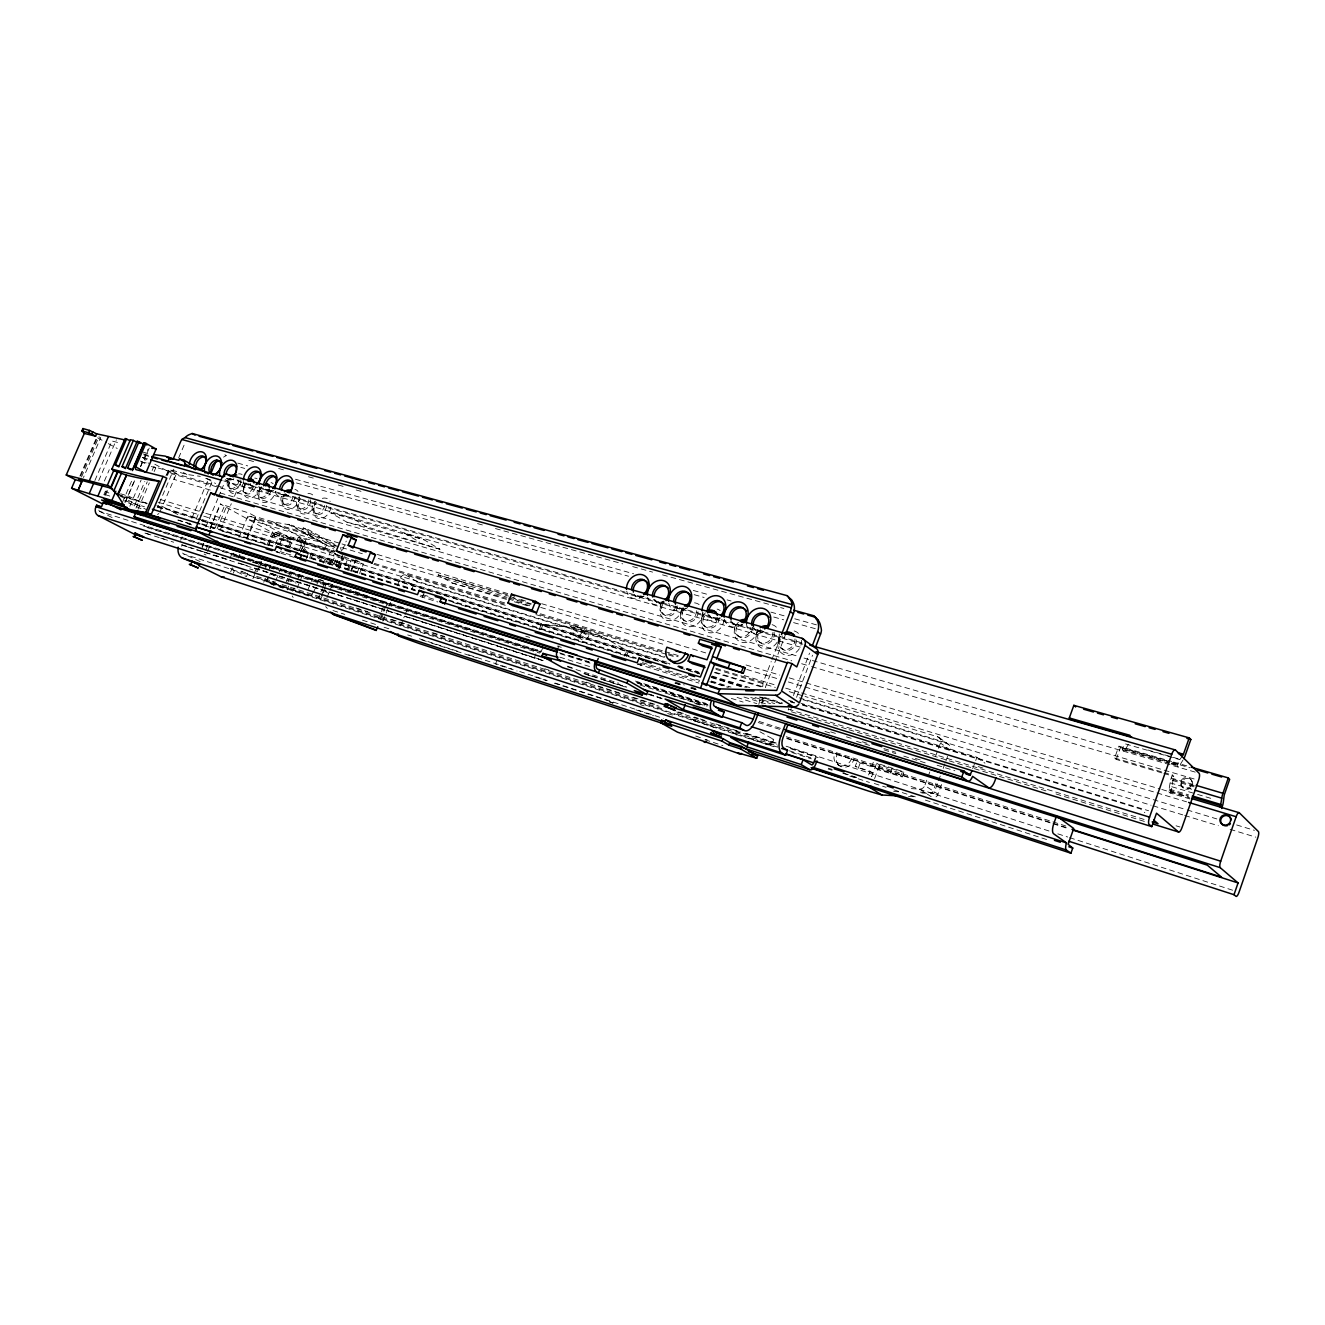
<?xml version="1.0" encoding="UTF-8"?>
<svg xmlns="http://www.w3.org/2000/svg" width="1325" height="1325" viewBox="0 0 1325 1325"><rect width="100%" height="100%" fill="white"/><g stroke="black" fill="none" stroke-linecap="round" stroke-linejoin="round"><path stroke-width="0.75" stroke-dasharray="5 3.75" d="M1189.966 798.958L1170.157 793.029L1168.667 791.671L1170.108 782.827A7.437 2.352 -73.4 0 1 1171.234 778.007L1172.294 774.993L1164.609 772.723M1170.157 793.029L1170.687 791.522A7.453 2.352 -73.3 0 0 1171.813 786.735L1173.784 776.384L1172.294 774.993M762.687 686.747L763.134 682.607L771.216 661.473M309.503 558.256L311.077 554.446L305.396 552.194L300.957 545.155A3.942 2.716 -72.9 0 0 299.847 540.799L297.396 539.457L298.257 537.387L319.656 541.71L325.304 544.128L323.813 547.473L297.396 539.457M229.026 483.211L229.324 482.267M1182.927 760.152L1178.637 767.175L1177.031 765.635L1177.61 763.978A8.099 2.551 -73.6 0 1 1179.78 759.639L1183.026 755.2M1161.876 772.872L1116.23 759.424L1114.623 758.016L1118.863 746.141L1171.631 761.477M1116.23 759.424L1120.453 747.582L1118.863 746.141M1128.436 744.402L1124.064 751.258L1122.341 749.702L1122.921 748.078A7.967 2.7 -73.6 0 1 1125.107 743.822L1179.78 759.639M243.866 487.484L244.197 486.54M972.699 768.748L976.906 757.254L801.029 703.31M920.229 792.135L932.469 792.781L936.543 781.684M921.736 792.996L933.777 793.642L937.852 782.562M938.531 780.707L940.568 775.175M943.152 768.467L945.205 762.902M945.884 761.047L948.617 753.627M936.013 796.872A5.151 4.753 -55.3 0 0 937.438 795.431L942.025 783.456M873.308 762.256L871.983 765.833L877.928 769.626L902.159 776.881L903.849 772.293L902.507 771.415L878.525 763.763M929.786 771.962L924.8 785.477L938.067 794.222M935.467 756.542L940.452 743.027A5.217 4.77 -51.4 0 0 937.62 736.766L805.037 696.453M874.599 778.603L877.928 769.626M878.144 769.692L879.833 765.154L903.849 772.293M890.267 773.071L891.973 768.5M902.159 776.881L900.801 776.003L902.507 771.415M876.272 764.161L871.618 776.732L872.943 773.071L855.221 766.446L857.209 761.113L860.207 763.018L900.801 776.003M858.219 768.334L860.207 763.018M868.587 774.943L869.978 771.183L855.221 766.446M767.009 744.186L770.686 743.938L772.624 738.803L773.734 739.466L771.779 744.6L768.119 744.849L747.764 737.959L748.873 738.621M793.427 695.592L809.542 653.109M796.557 697.331L812.556 655.146M758.794 704.403L760.666 697.016L782.263 703.724M765.452 687.079L785.311 635.039M761.825 704.039L762.985 698.507A15.254 13.3 -56.5 0 1 762.885 697M771.945 659.552L780.756 636.497M637.54 664.14L641.482 665.365L642.691 662.268M624.655 656.19L626.94 650.36L628.365 651.221L626.079 657.051M608.904 701.803L612.812 703.095L614.253 699.418M218.608 496.792L223.412 485.281M557.494 649.349L558.951 645.689M539.109 629.739L541.345 624.092L570.777 626.725L600.904 635.901L628.365 651.221M541.345 628.729L542.836 624.969L572.251 627.603L602.345 636.778L600.904 635.901M534.091 658.409L537.586 649.631M541.18 651.668L542.571 648.157M496.908 660.446L495.5 663.974L517.098 671.013M411.909 588.979L413.466 585.17A4.29 3.296 -60.3 0 1 418.253 582.188L664.935 657.531M400.481 625.913L404.224 616.738M404.97 614.899L407.967 607.562M422.211 597.26L423.354 594.445M378.519 618.825L380.739 613.392M381.484 611.587L383.703 606.154M380.01 618.642L382.296 613.044M383.058 611.189L385.36 605.591M380.788 619.272L384.581 609.964M385.343 608.109L387.629 602.527M382.859 621.11L388.242 607.976M389.003 606.088L390.544 602.328M397.45 585.435L400.531 577.915A4.339 3.312 -60.3 0 1 405.351 574.901L506.266 605.591M348.823 569.435L352.5 560.541L354.769 561.303L350.363 571.969M351.191 571.522L355.613 560.806L363.365 564.152L359.506 573.51M357.369 572.284L361.046 563.373M323.383 563.125L324.956 559.316L338.273 565.278L342.479 555.109M313.478 591.149L311.441 596.101L252.793 576.756L241.829 571.191M313.578 592.275L318.944 579.356M325.735 563.191L330.207 552.392L339.25 556.152L334.861 566.785M330.041 564.086L334.463 553.419L335.854 553.883L331.432 564.549M320.269 599.612A6.907 1.06 42.3 0 1 319.905 599.198L318.679 597.194L321.611 590.105M322.356 588.333L324.542 583.017M333.668 564.516L337.378 555.539M321.362 595.687L323.548 590.403M324.261 588.648L326.447 583.381M320.518 599.894L322.753 594.494M323.499 592.689L325.735 587.29M342.562 550.024L346.256 541.08M337.809 568.707L342.96 556.235M327.01 597.542L329.263 592.076M330.024 590.254L332.277 584.805M339.001 568.524L343.473 557.692M339.597 568.375L344.003 557.726L347.73 558.968L344.069 567.845M347.183 570.181L351.589 559.481L354.769 561.303M350.976 570.843L354.984 561.187M285.935 582.487L287.508 578.71M288.287 576.822L290.655 571.158M299.301 550.388L302.448 542.836L330.207 552.392M287.807 582.586L289.38 578.793M290.175 576.888L292.543 571.207M300.427 552.26L304.369 542.786L334.861 552.641M300.957 551.548L308.725 532.733L307.715 529.288L303.259 527.963L302.713 529.288L334.612 547.142M307.831 553.502L303.74 546.861L305.926 541.594L298.257 537.387M287.111 589.94L288.701 586.147M302.961 551.896L304.535 548.086M292.726 591.232L294.067 587.985M297.661 579.356L299.997 573.742M306.207 558.769L308.543 553.154L311.077 554.446M297.131 587.985L299.185 583.05M300.03 581.062L302.398 575.365M310.994 558.719L312.584 554.927L324.956 559.316M308.062 589.41L312.683 578.247M265.132 569.038L267.203 564.086M275.467 544.327L279.592 534.455L304.369 542.786M263.741 582.238L265.331 578.429M269.306 568.922L270.896 565.112M279.658 544.178L283.633 534.671L305.926 541.594M268.611 544.641L272.519 535.333L283.053 539.904L283.914 537.834L290.722 539.623L287.674 537.967L286.813 540.053L289.86 541.71L290.722 539.623M274.06 581.095A3.942 2.733 -71.6 0 1 270.101 583.464L266.192 581.476L268.279 576.491M268.876 576.806L266.855 581.658L273.215 584.905L274.557 581.675M294.133 557.394L275.915 551.697L279.774 553.022L281.447 549.03M283.053 539.904L289.43 541.859L290.291 539.772M288.635 546.182L290.175 542.505A3.925 2.733 -72.9 0 0 289.264 537.586L250.889 516.651A4.025 2.865 -73.2 0 0 246.781 518.953L362.354 553.734M273.662 585.584L275.252 581.758M276.047 579.853L280.834 568.408M289.595 547.407L293.57 537.851M230.666 571.787L232.273 567.978L234.939 569.336L233.349 573.129M238.268 558.107L239.858 554.33M246.98 537.387L255.692 516.667L272.884 521.818L291.334 525.147L323.002 542.72M246.963 539.209L255.46 518.986L307.963 534.72L333.85 549.097M247.742 573.493L246.433 576.59L230.318 568.442M254.152 573.543L256.172 568.707M252.909 578.727L255.51 572.516M258.607 565.129L260.18 561.369M267.236 544.492L272.735 531.375L283.633 534.671M257.712 570.694L261.605 561.386M258.988 568.392L261.754 561.783M268.528 545.602L274.159 532.137L272.735 531.375M274.076 536.178L274.938 534.108L220.298 504.013L249.083 513.057L255.692 516.667M220.347 529.636L231.312 503.699M234.442 496.295L238.351 487.037A4.836 3.428 -60 0 1 243.568 483.575L802.867 644.165M229.97 558.438L232.372 552.757M239.063 537.271L249.083 513.057M196.183 519.218L213.01 479.551M205.855 526.886L217.813 498.664M202.079 547.043L203.669 543.3M209.996 528.344L220.298 504.013M202.245 547.457L203.818 543.714M210.145 528.774L220.414 504.494M205.706 550.322L208.075 544.707M215.213 527.83L224.72 505.338M207.594 551.283L209.963 545.668M217.085 528.824L226.592 506.349M180.647 540.302L182.121 536.84M191.827 518.257L208.472 479.07M165.973 475.89L169.169 468.421M166.917 474.897L169.285 469.365L186.825 474.449L200.323 476.371M167.414 475.476L169.004 471.783L214.65 485.066M159.182 503.45L173.79 469.232M178.676 457.837L184.357 444.521A12.124 8.381 -59.7 0 1 185.517 442.285M159.944 511.881L176.589 473.373L169.285 469.365M122.645 501.943L132.881 478.11M124.947 502.722L134.206 481.174M140.533 466.433L147.837 449.457M125.726 501.446L135.15 479.501M140.665 466.632L142.255 462.955M149.212 448.082L144.293 459.527L148.599 463.319M129.85 506.233L141.129 479.965M134.372 505.918L144.822 481.522M135.978 508.138L147.274 481.787M152.127 470.491L153.733 466.715L176.589 473.373M138.048 509.181L149.327 482.863M154.147 471.584L155.77 467.824L153.733 466.715M94.903 480.495L111.979 440.993L118.952 442.798M98.746 480.594L116.385 439.784M104.393 481.041L109.279 469.713M103.847 494.738L105.371 491.211L109.279 492.403M104.758 495.219A4.356 3.362 -72.4 0 1 104.99 494.573L106.58 490.863M105.487 495.186L107.789 489.852M95.814 439.337L78.357 479.617M80.726 476.006L96.593 439.37M81.521 477L98.928 436.819L100.683 437.78L83.458 477.547M323.813 547.473L325.072 548.169L326.563 544.84L335.54 547.54M260.81 487.699L261.075 487.335A10.749 7.702 -59.9 0 0 262.814 502.274A10.749 7.702 -59.9 0 0 275.368 491.443M911.302 788.64L919.567 789.087L931.227 796.689M893.663 791.505L901.679 791.919M908.536 796.441L916.652 796.872M141.328 461.994L146.777 462.988M439.917 549.246L346.984 522.232L330.852 512.908L350.926 517.562L366.975 526.903L439.917 549.246L424.265 539.888L403.893 532.832L419.661 542.19M346.984 522.232L366.975 526.903M506.465 599.397L452.007 582.95L438.128 574.934L508.502 594.975M452.007 582.95L506.382 598.287M248.785 460.206L256.735 462.425M278.614 468.487L286.581 470.69M308.46 476.752L316.41 478.954M338.306 485.016L346.256 487.219M356.193 489.985L364.16 492.188M477.547 523.607L485.497 525.81M495.451 528.559L622.75 563.854M632.704 566.603L652.596 572.118M662.533 574.868L783.887 608.49M237.738 463.104L247.692 465.887M295.425 479.219L633.615 573.758M693.29 590.437L707.219 594.329M727.11 599.894L731.085 601.003M770.868 612.117L784.798 616.009M794.752 618.792L816.631 624.903M240.769 467.328L244.744 468.437M296.452 482.963L628.563 576.243M694.184 594.677L704.122 597.476M773.734 617.019L783.671 619.818M793.609 622.618L817.475 629.309M142.984 452.107L149.692 454.028M143.464 453.962L151.414 456.231M228.943 478.457L251.27 484.933M258.756 487.02L803.762 643.387M143.961 454.955L149.841 456.628M142.752 457.539L148.632 459.228M223.776 480.909L802.105 647.66M330.852 512.908L424.265 539.888M1147.897 750.016L1171.25 756.774M1173.205 757.337L1180.989 759.589M205.706 478.408L213.424 480.644M1173.586 762.041L1187.266 766.016M1122.921 748.078L1179.697 764.591M1120.453 747.582L1170.091 762.024M1172.078 762.587L1189.949 767.788M1124.643 749.652L1169.478 762.687M1171.432 763.266L1179.217 765.535M151.265 466.516L155.77 467.824M216.638 485.646L222.583 487.385M1122.341 749.702L1169.23 763.349M1171.184 763.929L1177.031 765.635M154.826 464.214L172.681 473.953L218.343 487.269M220.331 487.848L796.06 655.726M804.01 658.045L1197.104 772.657M210.228 490.035L173.84 479.352A4.223 3.163 -73.9 0 0 172.681 473.953M220.149 492.95L791.737 660.811M801.658 663.726L809.592 666.044M811.579 666.641L1196.608 779.696M1114.623 758.016L1162.688 772.16M1163.863 773.469L1173.784 776.384M1171.234 778.007L1194.222 784.798M1172.724 779.398L1194.554 785.858M1172.476 780.442L1194.305 786.901M1170.108 782.827L1193.08 789.65M1171.813 786.735L1195.581 793.808M1197.568 794.404L1213.418 799.124M302.713 529.288L291.334 525.147M1169.445 789.12L1188.558 794.834M1169.197 790.164L1188.31 795.878M1170.687 791.522L1188.508 796.855M250.475 516.468L340.012 543.349M341.999 543.946L345.957 545.122M377.261 554.446L508.369 593.782M541.693 603.703L706.44 653.126M746.058 664.984L779.729 675.071M789.319 677.887L1160.021 789.004M1161.777 789.452L1189.734 797.898M438.128 574.934L508.518 596.084M510.489 596.664L531.424 603.952M378.205 558.504L506.995 597.277M508.982 597.873L530.778 604.432M540.683 607.413L665.514 644.977M746.753 669.44L778.454 678.98M788.358 681.961L1186.604 801.824M508.336 598.883L529.785 605.773M514.233 601.749L529.801 606.436M325.072 548.169L334.877 551.134M289.264 537.586L334.745 551.382M374.296 563.39L504.842 602.974M540.434 613.773L663.063 650.973M665.034 651.569L678.88 655.776M744.153 675.568L775.804 685.158M785.692 688.155L799.538 692.362M801.509 692.958L1185.213 809.343M1187.183 809.939L1216.847 818.933M1236.622 824.945L1254.427 830.344M160.342 499.508L203.818 512.725M205.806 513.322L334.264 552.343M373.799 564.351L504.229 603.968M539.805 614.767L666.293 653.192M668.28 653.788L678.152 656.786M715.715 668.197L763.134 682.607M575.928 626.493L582.188 628.381L588.83 632.389A5.433 4.439 -59.1 0 1 585.932 639.379A5.433 4.439 -59.1 0 1 579.936 637.557A5.433 4.439 -59.1 0 1 582.586 630.485L575.928 626.493A5.466 4.439 -59.1 0 0 573.261 633.582A5.466 4.439 -59.1 0 0 579.273 635.42A5.466 4.439 -59.1 0 0 582.188 628.381M535.946 614.618L666.541 654.335M668.512 654.931L676.429 657.349M715.997 669.373L775.357 687.427M789.22 691.65L803.066 695.857M582.586 630.485L588.83 632.389M158.304 502.307L201.764 515.574M203.735 516.17L664.918 656.852M715.285 672.288L765.717 687.609M799.306 697.861L1151.094 805.219M1153.081 805.815L1182.728 814.858M1184.699 815.471L1218.304 825.723M1230.163 829.334L1255.852 837.168M714.274 672.587L761.643 687.062M803.099 699.716L947.16 743.706A5.151 4.737 -51.2 0 1 949.975 749.9L940.452 743.027M120.674 493.794L128.028 496.047M156.797 505.686L200.274 519.019M202.261 519.615L666.641 662.086M678.499 665.713L698.258 671.775M712.105 676.032L749.652 687.543M117.478 494.192L147.688 503.467M157.543 506.498L197.061 518.622M199.048 519.234L669.854 663.775M677.771 666.21L699.534 672.885M711.409 676.528L747.002 687.46M788.557 700.213L792.516 701.438M802.403 704.469L1148.593 810.751M117.478 494.44L146.346 503.301M157.89 506.862L164.068 509.247L158.188 507.442M305.396 552.194L308.543 553.154M171.687 511.334L199.363 519.831M201.334 520.443L669.903 664.388M677.804 666.823L699.55 673.497M711.426 677.141L745.031 687.476M790.495 701.438L794.453 702.648M802.37 705.082L1140.444 808.946L1144.85 812.656M121.022 496.014L146.462 503.831M202.112 521.04L668.015 664.239M679.858 667.883L699.6 673.961M711.459 677.605L743.043 687.311M790.412 701.869L794.371 703.078M201.831 523.822L272.917 545.767M302.531 554.893L415.073 589.625M448.645 599.977L636.215 657.862M711.26 681L731.003 687.095M764.558 697.463L782.33 702.946M104.99 494.573L110.902 496.395M124.732 500.668L144.475 506.763M201.748 524.452L272.817 546.397M302.448 555.556L414.99 590.304M448.562 600.672L636.149 658.608M711.177 681.779L728.949 687.261M204.067 525.512L213.954 528.559M221.855 530.994L271.244 546.264M302.845 556.02L415.454 590.817M453.001 602.411L636.729 659.171M709.819 681.762L727.607 687.244M759.208 697.016L780.938 703.724M1176.053 825.806L1180.012 827.015M423.271 594.826L431.172 597.277M642.459 662.666L660.231 668.181M668.131 670.616L687.874 676.727M695.774 679.178L699.716 680.404M755.002 697.513L774.744 703.625M978.132 766.579L986.032 769.03M177.981 519.947L183.761 521.752M185.699 522.348L191.496 524.137M280.171 551.631L284.13 552.856M286.117 553.469L294.018 555.92M420.555 595.14L436.372 600.059M640.025 663.179L699.352 681.563M750.762 697.497L770.537 703.641M788.325 709.157L1146.208 820.092M141.046 508.75L124.798 501.198M177.997 520.212L183.827 522.017M185.782 522.613L191.612 524.435M187.935 523.706L191.761 524.899M420.091 596.465L437.863 601.981M637.342 663.924L698.921 683.104M743.987 697.049L766.049 703.956M791.389 711.773L846.692 728.949M848.994 729.711L1048.423 791.638M1056.025 793.957L1145.181 821.682M737.064 697.463L756.807 703.625M731.301 698.374L743.126 702.068M659.419 677.174L663.378 678.417M675.22 682.127L684.362 684.992M691.021 687.062L698.921 689.53M525.76 636.199L529.702 637.441M557.262 646.07L561.287 647.329M675.717 683.153L683.683 685.654M691.517 688.089L699.484 690.59M674.889 683.12L682.789 685.588M690.673 688.056L698.557 690.524M830.642 731.88L838.526 734.348M846.41 736.816L854.294 739.284M862.177 741.752L870.061 744.219M883.874 748.542L895.7 752.252M915.409 758.43L923.293 760.898M937.09 765.221L954.845 770.769M824.928 731.4L832.812 733.868M856.463 741.288L870.243 745.611M884.04 749.933L895.866 753.643M903.749 756.111L927.384 763.531M569.22 655.56L588.929 661.771M559.514 652.827L591.397 662.848M560.227 653.738L591.762 663.692M98.878 510.142A2.501 1.938 -71.7 0 0 99.822 511.433L540.931 651.138M559.779 657.134L592.126 667.353M635.453 681.067L706.341 703.525M540.302 651.618L144.094 526.042A7.321 5.532 -71.7 0 1 143.597 527.052M636.894 682.226L707.848 704.718M233.332 553.105A4.025 2.882 -72 0 0 234.691 555.142L540.633 652.264M636.778 682.64L708.014 705.347M758.977 721.396L780.889 728.452M147.058 527.532L540.882 652.447M637.375 683.054L706.308 704.917M239.229 557.593L250.955 561.32M252.909 561.949L282.258 571.257M285.554 572.433L293.388 574.918M295.359 575.547L539.59 653.109M640.041 685.008L707.003 706.275M758.215 722.539L779.878 729.412M232.769 555.904L244.595 559.663M252.479 562.164L276.13 569.667M671.013 695.161L704.503 705.794M694.764 703.459L702.084 705.794M879.833 765.154L876.67 763.183M567.398 666.21L575.216 668.711M567.663 666.906L618.858 683.253M786.222 736.7L1065.83 825.988M834.833 753.213L837.019 754.588A9.706 8.712 -57.4 0 0 841.706 766.893L839.537 765.552A9.722 8.728 -57.4 0 1 834.833 753.213L853.681 759.904A9.706 8.712 -57.4 0 1 844.572 767.274M146.114 533.395L173.641 542.207M181.508 544.724L189.376 547.242M197.243 549.759L230.683 560.442M238.55 562.959L246.417 565.477M254.284 567.994L287.724 578.677M295.591 581.195L344.765 596.929M352.632 599.447L401.806 615.164M409.673 617.682L541.445 659.817M583.977 673.282L626.029 686.863M648.902 694.035L661.423 698.192M786.652 738.075L1066.078 827.429M144.955 533.081L152.822 535.598M160.689 538.116L164.615 539.358M182.32 545.022L194.113 548.798M201.98 551.316L205.905 552.575M213.772 555.092L225.581 558.852M243.27 564.516L247.212 565.775M255.079 568.293L544.757 661.158L182.005 545.188A7.105 5.217 -71.5 0 0 181.641 546.231M584.143 673.763L626.708 687.145M648.339 694.052L664.902 699.583M787.017 738.654L1050.957 823.073M1052.928 823.703L1068.679 828.754M587.969 675.054L595.852 677.572M603.736 680.089L625.417 687.029M649.068 694.598L664.835 699.633M278.532 577.468L296.104 583.099M249.68 568.856L252.86 569.866M746.687 733.503L776.218 743.043M786.073 746.207L1049.947 831.305M1057.83 833.856L1067.668 837.019M1069.639 837.665L1233.095 890.367M356.11 607.927L367.919 611.736M391.504 619.355L409.193 625.052M432.778 632.671L444.587 636.48M544.84 668.81L548.765 670.086M586.114 682.143L590.056 683.402M597.906 685.936L619.537 692.925M633.3 697.364L654.914 704.337M678.516 711.939L686.367 714.473M694.234 717.024L698.176 718.283M700.13 718.928L707.997 721.463M715.864 723.997L737.478 730.969M745.346 733.503L776.798 743.656M790.561 748.095L818.188 757.618M240.835 571.224L248.686 573.775M256.537 576.309L274.225 582.006M282.076 584.54L659.121 706.258M676.793 711.972L776.947 744.302M790.694 748.741L816.217 756.973M182.618 553.038A7.105 5.217 -71.5 0 0 183.943 554.082L663.676 709.19M677.439 713.645L777.725 746.058M266.192 581.476L777.709 747.151M789.435 750.828L813.037 758.463M694.217 720.618L695.377 721.28L691.683 718.382L694.217 720.618L713.927 727.293M270.499 583.613L774.015 746.72M791.704 752.451L811.38 758.827M279.062 586.809L282.97 588.068M640.141 704.602L644.082 705.877M667.651 713.529L673.547 715.434M828.423 768.218L832.233 769.444M843.644 773.171L856.96 777.493M842.832 773.253L856.596 777.725M874.285 783.489L886.061 787.315M893.928 789.882L917.513 797.551M925.363 800.101L1049.168 840.381M828.175 769.013L832.1 770.289M849.789 776.053L869.465 782.446M338.273 565.278L320.484 559.465L312.584 554.927M332.956 610.527L344.748 614.386M362.454 620.166L376.217 624.655M384.068 627.222L389.981 629.143M407.669 634.923L411.595 636.215M419.462 638.783L460.752 652.264M468.619 654.832L511.881 668.959M519.748 671.527L547.275 680.503M555.142 683.071L663.278 718.398M421.615 639.826L429.482 642.393M431.437 643.039L476.669 657.813M534.753 676.793L546.529 680.636M554.38 683.203L607.363 700.511M635.917 709.836L653.49 715.583M287.674 537.967L302.448 542.836M272.519 535.333L286.813 540.053M705.033 739.714L722.887 745.611M352.93 559.928L355.613 560.806M320.385 579.837L323.283 580.797M328.12 583.149L385.178 602.527A237.937 19.61 21.9 0 0 350.032 589.642M279.592 534.455L274.159 532.137M520.957 599.413L528.079 601.964M695.741 736.021L703.442 738.82M274.938 534.108L283.914 537.834M319.01 579.389L324.426 581.725M344.351 556.699L352.5 560.541M337.477 554.645L342.363 556.964M99.822 511.433L113.917 518.489M200.108 561.601L183.943 554.082M204.116 554.082L206.004 555.026M256.156 570.959L257.597 571.688M272.023 581.393L285.604 588.333M105.371 491.211L108.898 493.016M270.317 573.377L276.66 576.64M120.36 496.196L147.241 510.059M234.691 555.142L240.454 558.107M270.234 573.576L274.987 576.027M128.127 495.832L135.879 499.84M289.877 579.621L296.187 582.901M284.212 571.87L285.985 572.798M272.817 567.315L278.233 570.131M161.683 506.1L169.368 510.125M173.426 512.245L178.66 514.978M325.321 591.596L328.451 593.236M276.494 551.283L279.774 553.022M300.908 545.337L303.74 546.861M97.603 437.813L106.53 442.666M108.319 443.627L117.229 448.479M140.433 461.067L147.572 464.943M142.322 457.39L147.688 460.322M183.281 472.512L186.825 474.449M272.884 521.818L304.717 539.341M355.547 559.812L363.365 564.152M609.318 701.157L612.812 703.095M206.866 478.673L215.594 483.509M287.972 524.153L323.018 543.449M303.259 527.963L336.07 546.248M229.374 488.196L231.212 489.223M759.954 731.781L773.734 739.466M243.916 482.35A7.586 5.399 -59.9 0 0 244.313 492.552L246.135 493.562M307.715 529.288L337.047 545.652M226.409 478.391L228.314 479.468M259.402 496.925L261.224 497.952M225.2 479.667L238.351 487.037M400.531 577.915L413.466 585.17M237.009 479.865L243.568 483.575M405.351 574.901L418.253 582.188M250.475 485.298L252.363 486.374M283.268 503.864L285.074 504.891M266.192 489.819L268.064 490.879M298.854 508.386L300.659 509.413M334.463 553.419L339.25 556.152M282.092 494.374L283.981 495.451M314.621 512.974L316.427 514.001M457.489 579.671L471.253 587.704M541.345 624.092L542.836 624.969M732.559 732.543L737.396 735.392M575.05 635.669L581.725 639.627M513.553 597.989L521.984 602.991M573.41 629.59L580.068 633.565M581.99 632.207L588.631 636.182M570.777 626.725L572.251 627.603M638.617 663.643L641.482 665.365M770.686 743.938L771.779 744.6M838.212 764.989L840.381 766.33M869.978 771.183L872.943 773.071M760.898 698.904L763.217 700.378M760.666 697.016L762.985 698.507M634.162 595.091L635.818 596.167M662.533 613.757L664.09 614.8M932.469 792.781L933.777 793.642M655.13 601.103L656.753 602.179M683.17 619.769L684.727 620.796M676.396 607.198L678.003 608.291M704.122 625.847L705.645 626.874M710.101 616.87L711.674 617.947M737.296 635.487L738.787 636.513A9.093 7.751 -54.8 0 0 750.911 627.652M732.195 623.214L733.752 624.29M759.026 641.797L760.5 642.824M754.604 629.64L756.144 630.717M781.071 648.207L782.528 649.217M938.961 737.445L948.485 744.368M937.62 736.766L947.16 743.706M976.906 757.254L984.972 763.2M1191.871 781.998A5.764 5.466 -22.7 0 0 1183.689 778.123A5.764 5.466 -22.7 0 0 1182.099 786.951L1182.977 787.779M1180.807 781.386L1181.685 782.214M1191.622 784.566L1192.483 785.41M1190.314 779.001L1191.192 779.829M318.215 596.25L318.679 597.194M340.492 547.573L341.502 550.968M738.34 624.406A9.407 7.983 -54.4 0 1 730.489 621.359M742.265 624.241A13.3 11.296 -54.5 0 1 724.411 619.139M762.19 630.435A9.474 8.099 -53.9 0 1 752.882 627.768M746.488 623.628A13.399 11.461 -53.9 0 0 764.889 630.717A9.457 8.099 -53.9 0 1 753.826 627.686M719.988 617.864A13.2 11.13 -54.9 0 1 702.399 612.829M717.471 617.632A9.325 7.867 -54.9 0 1 707.865 613.906M158.371 505.355A12.107 8.331 -61.2 0 1 157.195 507.608M233.796 478.805A7.784 5.499 -59.8 0 1 227.022 478.325M253.174 486.706A7.867 5.598 -59.7 0 1 250.21 483.493M273.712 490.233A7.917 5.664 -59.6 0 1 266.226 488.908M288.701 495.351A7.967 5.747 -59.5 0 1 282.109 493.463M644.033 596.25A9.076 7.47 -56.2 0 1 634.244 594.412M663.858 602.892A9.143 7.569 -55.9 0 1 654.616 599.298M687.609 607.612A9.209 7.685 -55.5 0 1 676.379 606.486M720.303 618.096A9.325 7.867 -54.9 0 1 709.438 614.982M742.48 624.456A9.391 7.983 -54.4 0 1 731.466 621.293M229.987 478.656A7.801 5.499 -59.8 0 1 227.221 478.723M230.517 479.103A11.031 7.768 -59.8 0 1 223.892 480.511M253.125 485.778A7.867 5.598 -59.7 0 1 248.653 483.343M269.869 490.084A7.917 5.681 -59.6 0 1 264.834 488.643M286.829 494.275A7.967 5.747 -59.5 0 1 279.873 491.459M286.515 495.152A11.279 8.116 -59.5 0 1 275.302 491.939M683.601 607.927A9.225 7.685 -55.6 0 1 675.502 606.386M270.515 490.565A11.196 8.016 -59.6 0 1 259.452 487.401M253.34 486.805A11.13 7.917 -59.7 0 1 243.502 481.472M663.461 601.202A9.159 7.586 -55.9 0 1 653.54 599.314M685.986 608.142A13.051 10.865 -55.6 0 1 668.81 603.223M643.403 595.952A12.852 10.567 -56.3 0 1 626.708 591.165M641.184 595.77A9.093 7.47 -56.3 0 1 633.317 594.279M664.537 601.997A12.952 10.716 -55.9 0 1 647.61 597.144M1191.258 785.377A5.764 5.466 -22.7 0 1 1182.099 786.951M158.884 513.471A4.24 3.18 -72.5 0 1 157.443 514.415M851.528 758.546A9.722 8.728 -57.4 0 1 839.553 765.552M924.171 786.702A5.217 4.803 -55.4 0 1 919.567 789.087M327.341 608.44A285.041 39.038 43 0 1 325.668 606.635M293.189 597.393A4.936 3.395 -71.5 0 1 292.229 595.985M269.82 575.1A6.691 4.654 -71.7 0 1 270.416 573.079M293.123 496.444A7.702 5.565 -59.7 0 1 284.097 504.196A7.702 5.565 -59.7 0 1 282.788 493.496M757.387 629.59A12.819 10.931 -54.7 0 1 740.476 641.913A12.819 10.931 -54.7 0 1 738.389 622.253M752.401 627.338A9.076 7.751 -54.8 0 1 740.99 637.607A9.076 7.751 -54.8 0 1 738.936 623.479M774.065 632.29A9.159 7.867 -54.3 0 1 769.113 643.006A9.159 7.867 -54.3 0 1 758.844 641.018A9.159 7.867 -54.3 0 1 760.6 629.673M772.094 624.671A12.902 11.097 -54.3 0 1 776.516 627.371M779.282 633.946A12.902 11.097 -54.3 0 1 763.879 648.737A12.902 11.097 -54.3 0 1 758.678 629.971M796.441 639.942A9.225 7.983 -53.7 0 1 784.798 650.343A9.225 7.983 -53.7 0 1 782.578 635.967M794.155 630.932A13.002 11.262 -53.7 0 1 799.753 635.072M801.476 640.29A13.002 11.262 -53.7 0 1 785.94 655.179A13.002 11.262 -53.7 0 1 780.591 636.248M738.919 636.381A9.093 7.751 -54.8 0 1 737.445 622.435M795 638.915A9.242 7.983 -53.7 0 1 783.969 649.482A9.242 7.983 -53.7 0 1 780.177 636.033M772.806 632.555A9.159 7.867 -54.3 0 1 761.875 643.056A9.159 7.867 -54.3 0 1 758.198 629.739M677.207 605.807A8.844 7.37 -56.2 0 1 666.177 615.843A8.844 7.37 -56.2 0 1 664.405 602.13M675.618 606.072A8.861 7.37 -56.2 0 1 664.057 614.634A8.861 7.37 -56.2 0 1 662.848 601.086M682.093 608.009A12.488 10.401 -56.2 0 1 665.796 620.067A12.488 10.401 -56.2 0 1 664.057 600.987M697.977 611.753A8.911 7.47 -55.8 0 1 686.847 621.856A8.911 7.47 -55.8 0 1 684.975 608.026M694.515 602.842A12.571 10.55 -55.8 0 1 700.362 605.74M702.912 612.1A12.571 10.55 -55.8 0 1 688.039 626.559A12.571 10.55 -55.8 0 1 683.319 608.357M315.217 501.231A10.915 7.95 -59.7 0 1 302.862 513.951A10.915 7.95 -59.7 0 1 300.311 498.581M307.963 493.596A10.915 7.95 -59.7 0 1 312.75 494.97M719.028 617.781A8.977 7.586 -55.4 0 1 707.798 627.951A8.977 7.586 -55.4 0 1 705.861 614.005M723.98 620.017A12.67 10.699 -55.4 0 1 707.335 632.207A12.67 10.699 -55.4 0 1 705.397 612.812M717.14 609.086A12.67 10.699 -55.4 0 1 720.154 610.577M696.437 610.709A8.927 7.47 -55.8 0 1 685.87 620.961A8.927 7.47 -55.8 0 1 682.541 608.059M717.504 618.079A8.993 7.586 -55.4 0 1 705.695 626.725A8.993 7.586 -55.4 0 1 704.337 612.962M322.339 498.349A10.981 8.049 -59.6 0 1 330.173 501.513M330.952 507.376A10.981 8.049 -59.6 0 1 318 518.406A10.981 8.049 -59.6 0 1 316.013 503.086M326.546 505.388A7.784 5.697 -59.6 0 1 317.271 514.348A7.784 5.697 -59.6 0 1 316.625 502.556M310.63 499.773A7.735 5.631 -59.7 0 1 302.398 509.926A7.735 5.631 -59.7 0 1 300.146 498.978M295.028 496.378A7.702 5.565 -59.7 0 1 285.902 505.223A7.702 5.565 -59.7 0 1 285.355 493.596M294.945 489.372A10.848 7.851 -59.7 0 1 297.993 491.443M299.533 496.743A10.848 7.851 -59.7 0 1 287.277 509.396A10.848 7.851 -59.7 0 1 284.809 494.142M324.658 505.487A7.801 5.697 -59.6 0 1 315.052 513.173A7.801 5.697 -59.6 0 1 314.837 501.513M308.891 499.823A7.751 5.631 -59.7 0 1 299.682 508.734A7.751 5.631 -59.7 0 1 299.086 497.007M270.929 490.614A7.619 5.466 -59.9 0 1 261.638 498.15A7.619 5.466 -59.9 0 1 261.555 486.788M269.223 488.461A7.635 5.466 -59.9 0 1 260.644 497.355A7.635 5.466 -59.9 0 1 258.988 486.672M240.835 479.816A7.536 5.333 -60 0 1 232.852 489.703A7.536 5.333 -60 0 1 230.865 479.12M707.136 739.251A5.018 2.534 -72.1 0 1 705.397 739.847M239.03 479.832A7.536 5.333 -60 0 1 231.014 488.677A7.536 5.333 -60 0 1 228.397 479.087M255.51 487.368A7.569 5.399 -59.9 0 1 246.533 493.745A7.569 5.399 -59.9 0 1 245.754 483.377M253.29 487.434A7.586 5.399 -59.9 0 1 244.313 492.552M245.158 482.78A10.633 7.519 -60 0 1 232.803 493.496A10.633 7.519 -60 0 1 231.196 478.772M238.517 473.903A10.633 7.519 -60 0 1 242.094 474.516M260.18 487.087A10.683 7.619 -59.9 0 1 247.725 497.869A10.683 7.619 -59.9 0 1 246.053 483.029M254.715 478.093A10.683 7.619 -59.9 0 1 257.05 478.756M271.062 482.598A10.749 7.702 -59.9 0 1 273.182 483.741M740.443 732.029A4.737 4.107 -59.3 0 1 737.81 732.129M737.213 731.88A4.737 4.107 -59.3 0 1 735.822 730.539M223.577 457.158A11.859 8.348 -59.7 0 1 226.393 455.618L223.643 454.044A11.892 8.348 -59.7 0 0 221.706 454.988M788.209 710.117A14.89 13.101 -56.4 0 1 788.541 708.627M189.723 523.11A11.859 8.298 -61.3 0 1 189.111 524.203M790.743 710.051A14.857 13.084 -56.4 0 1 791.224 708.593M1185.825 789.22A5.747 5.466 -22.5 0 0 1192.55 781.998A5.747 5.466 -22.5 0 0 1182.91 780.21A5.747 5.466 -22.5 0 0 1185.825 789.22"/><path stroke-width="1.5" d="M1220.242 807.124L1221.783 798.18A7.552 2.219 -73.4 0 1 1222.942 793.294L1228.308 777.924L1191.175 767.142M1191.589 798.544L1239.256 812.738L1258.386 831.537A5.433 1.491 -73.2 0 1 1257.822 837.781L1239.008 892.272A5.449 1.507 -72.8 0 1 1235.993 896.346L1234.006 894.706L1238.063 882.93L1220.193 867.643L784.599 729.512M1220.193 867.643A5.631 1.623 -72.9 0 1 1220.706 861.2L1236.142 816.73A5.615 1.607 -73.3 0 1 1239.256 812.738M1221.633 808.465L1222.163 806.925A7.569 2.219 -73.3 0 0 1223.323 802.072L1224.201 795.099L1229.666 779.332L1228.308 777.924M1178.472 831.967L1156.51 813.186L1151.773 826.618L1149.123 824.432A6.294 2.021 -73.1 0 1 1149.537 817.144L1171.747 754.24A6.261 2.004 -73.6 0 1 1175.408 749.967L1199.075 773.237A6.029 1.855 -73.5 0 1 1198.578 780.293L1181.983 827.628A6.045 1.855 -73.1 0 1 1178.472 831.967L1152.8 824.001M1179.117 754.074L1183.126 755.051L1189.254 737.892L1073.846 705.331L1069.292 717.968L1071.113 719.574L1131.749 736.948M1189.254 737.892L1190.827 739.499L1185.08 755.83A8.099 2.551 -73.7 0 1 1183.838 758.678M811.596 768.384L1070.915 853.201L1072.753 848.05L1068.116 844.323L1073.714 828.489L1058.128 817.028M1056.572 815.885L1053.806 823.57A8.778 3.13 -72.7 0 0 1053.524 833.707L1066.492 842.899A6.459 2.252 -72.6 0 0 1066.36 850.004L1070.915 853.201M996.069 777.659L994.86 780.972A9.54 3.693 -72.9 0 1 988.5 787.597L972.583 776.334A7.321 2.898 -72.9 0 1 967.747 781.088L594.759 663.56M967.747 781.088L961.784 776.914L963.954 771.034L754.952 705.761M963.954 771.034L969.95 775.257L971.987 770.67M816.962 760.865L815.736 764.111A8.049 3.71 -72.3 0 1 809.691 769.659L801.244 764.608L803.082 759.738L785.592 754.058M803.082 759.738L811.496 764.823A2.882 1.325 -72.3 0 0 813.666 762.852L815.504 757.966M812.473 645.374L817.608 631.859A14.708 12.737 -52.5 0 0 815.803 618.328L813.583 615.711L793.675 610.196M787.812 724.957L783.075 737.462A8.861 4.207 -72.5 0 0 783.622 747.979L787.53 750.331L785.659 755.267L781.733 752.931A14.194 6.724 -72.5 0 1 780.856 736.104L785.609 723.566M815.455 647.478L820.556 634.062A14.674 12.72 -52.5 0 0 821.45 630.435A18.119 15.122 69.7 0 0 820.606 626.013A14.674 12.72 -52.5 0 0 817.923 619.934L813.583 615.711M196.564 531.077A5.168 2.534 -63.9 0 1 196.001 529.967L195.934 529.453A4.886 2.402 -63.9 0 1 196.117 527.681L196.299 527.102A4.919 3.462 -61.3 0 1 196.58 526.29L210.725 492.95L214.6 495.086L221.921 477.828A4.886 3.445 -60 0 1 227.171 474.317L801.973 638.302L814.759 647.577A5.963 5.201 -53.2 0 1 817.757 654.55L799.455 702.813L781.518 690.971L791.936 663.593L787.414 662.252L776.665 690.457L719.094 688.851L702.217 682.955L710.366 661.871L743.275 673.233L745.329 667.866L712.419 656.537L717.107 644.397L699.865 639.296L698.374 643.172L702.498 645.855L712.138 648.72M741.553 746.455L757.635 755.813L756.707 758.264L740.592 748.94L741.553 746.455L729.843 742.613L723.053 738.688L665.68 719.939L664.719 722.39L671.758 726.348L660.595 722.672L661.523 720.253L665.249 721.463M722.274 716.444L741.768 722.672L745.992 725.222A9.192 4.522 -72.6 0 0 753.196 719.094L755.283 713.595M786.04 633.118L793.393 613.839A15.072 12.919 -52.7 0 0 791.621 600.026L787.133 595.67L192.191 433.507L189.657 434.467A12.14 8.397 -59.7 0 0 185.036 437.581A15.237 8.066 -24.6 0 0 181.856 439.486A12.157 8.397 -59.7 0 0 180.366 442.252L173.178 459.079M758.331 713.198L755.532 720.535A14.708 7.238 -72.6 0 1 744.037 730.357L673.266 707.6M801.244 764.608L746.869 746.82L748.675 742.05M801.973 638.302A6.045 5.234 -53.3 0 1 804.987 645.341L796.772 666.939L791.936 663.593M741.404 672.007L743.457 666.641M740.592 748.94L728.899 745.097L722.092 741.188L723.053 738.688M728.899 745.097L729.843 742.613M744.037 730.357L739.797 727.822L741.768 722.672M781.485 634.576L790.28 611.521A15.122 12.952 -52.8 0 0 791.224 607.794A18.749 12.505 -15 0 0 792.085 604.564A15.105 12.935 -52.8 0 0 789.385 598.337L787.133 595.67M577.137 655.13L218.658 542.554L197.143 531.408L717.902 693.621L720.055 688.934M728.104 667.982L730.174 662.649M713.347 733.603L721.297 737.131L710.498 733.023L713.347 733.603L714.274 731.185L721.678 734.779M739.797 727.822L683.269 709.67L665.084 699.037L722.191 717.289L724.195 712.055L714.225 706.026A3.163 1.607 -72.6 0 1 713.943 702.233M705.099 667.552L692.329 663.659L688.172 661.043L690.573 654.815L707.037 659.784L711.906 647.18L698.374 643.172M683.269 709.67L685.224 704.618M700.693 687.592L702.465 683.037M710.598 661.937L712.651 656.62M710.366 661.871L714.473 664.504L706.358 685.522L702.217 682.955M716.51 659.204L721.181 647.097L717.107 644.397M643.287 692.495L642.244 695.178L634.294 690.59L646.617 694.532L647.677 691.832L627.967 680.354L597.525 669.092A5.764 3.213 -72.5 0 1 596.797 662.102L598.254 658.392M666.872 706.722L675.22 710.531L664.04 706.192L666.872 706.722L667.833 704.204L676.23 707.947L674.11 707.649M646.617 694.532L626.891 683.12L627.967 680.354M688.172 661.043L704.618 666.044L700.378 677.042L639.014 658.128L637.192 662.782L439.983 601.616L441.722 597.343L419.23 590.403L417.491 594.643L294.978 556.649L296.668 552.608L276.528 546.397L274.855 550.405L196.299 527.102L211.834 531.921M626.891 683.12L598.436 672.967L599.513 670.235M184.158 466.069L185.02 463.932L184.076 460.272L179.471 458.963L178.858 460.388L169.534 457.738L167.861 461.398L182.353 465.555M536.493 612.879L540.004 604.084L535.532 601.384L511.483 594.18L507.972 602.941L512.51 605.608L536.493 612.879L532.004 610.212L507.972 602.941M642.244 695.178L582.354 675.965L574.172 671.344L562.446 667.585L541.892 656.057L542.952 653.391L558.024 657.299M532.004 610.212L535.532 601.384M444.653 604.233L446.376 599.977L441.722 597.343M330.737 612.084A285.041 39.038 43 0 0 332.459 613.906L334.596 615.082A238.318 16.562 21.8 0 1 374.064 629.69L376.217 630.435L377.741 626.708M372.093 562.993L367.323 560.326L370.718 552.045L348.16 545.287L351.456 537.304L342.943 534.787L336.268 550.918L341.088 553.585L372.093 562.993L375.488 554.744L370.718 552.045M351.456 537.304L356.243 540.037L352.963 547.987L348.16 545.287M296.668 552.608L301.553 555.241L299.864 559.266L305.793 561.104M190.668 564.616L198.253 568.011L189.293 564.334L190.668 564.616L192.059 561.336L199.644 564.732L194.394 562.959M209.184 534.306L210.774 530.53M210.857 473.472L215.611 462.276A11.892 8.348 -59.7 0 1 216.737 460.073M134.372 536.724L142.322 540.335L133.047 536.476L134.372 536.724L135.812 533.346L143.812 536.923L141.311 536.261M124.914 439.933L96.626 433.838L95.615 436.173L84.303 433.457L66.25 475.013L108.783 485.861L117.345 494.788A8.082 2.054 35.8 0 1 117.826 495.484A460.139 122.198 32.6 0 1 125.478 508.485A367.638 31.717 23.5 0 0 145.7 512.411L159.083 481.141L111.896 469.133L125.13 438.476L130.165 440.728M147.025 512.858L145.485 516.452L169.169 523.872M145.7 512.411L147.439 512.891L163.025 476.453L166.751 478.176L151.199 514.58A373.882 32.264 23.5 0 1 129.337 510.373L125.478 508.485M117.345 494.788L126.571 475.145A366.743 37.498 23.9 0 0 159.083 481.141M117.826 495.484L126.571 475.145M145.866 443.328L135.73 466.88L146.065 472.445L156.118 449.026L145.866 443.328L144.011 442.898L132.616 469.365L127.614 468.106L138.976 441.722L143.729 444.273L132.401 470.607M557.262 651.751L142.835 521.172L134.024 516.7L135.862 512.411L202.891 533.346M81.885 481.654L75.31 479.65L71.6 488.213L89.222 493.645L94.092 482.366M89.222 493.645L97.868 496.163L102.754 484.818M135.862 534.77A11.71 8.861 -71.7 0 1 134.554 534.29L98.033 515.558A7.006 5.416 -71.7 0 1 95.93 506.697L96.576 505.206L101.495 506.746L103.267 502.639L146.611 516.187M118.902 466.88L115.308 465.009L126.62 438.823M107.308 485.447L113.602 470.822L111.896 469.133M110.389 488.147L117.412 471.866L125.875 474.946M110.72 488.594L117.859 471.998M125.61 468.57L122.033 466.698L133.361 440.397L136.922 442.318M113.652 491.327L121.403 473.307M138.976 441.722L137.171 441.291L125.809 467.659L122.033 466.698M97.868 496.163L111.83 500.486L115.822 491.211M89.57 430.443L82.928 428.555L81.902 430.89L88.56 432.778L89.57 430.443L96.626 433.838M95.615 436.173L91.723 434.07L92.75 431.735M81.819 481.339L78.158 490.25L81.984 481.422L78.572 479.567L112.542 488.61M89.123 481.157L108.385 436.654M748.41 751.606L870.012 791.538L881.903 795L900.404 795.994M745.693 690.772L753.908 690.987M718.233 693.654L775.556 695.261A6.078 5.3 -56.3 0 0 780.773 692.395M588.963 658.84L736.683 705.231L793.576 707.02A5.979 5.234 -56.2 0 0 798.727 704.204M811.082 767.771L867.941 786.371L872.082 786.586M153.584 454.558L165.261 456.131L172.25 459.079M133.361 440.397L130.397 439.701L119.068 465.969L115.308 465.009M163.025 476.453L136.177 469.696A2.683 1.507 -62.3 0 1 135.73 466.88M721.247 734.696L718.581 733.884M541.892 656.057L560.723 660.976L558.703 659.833A8.613 4.936 -72.5 0 1 557.494 649.349L595.339 661.241A8.728 4.869 -72.5 0 0 596.449 671.825L598.436 672.967M113.619 470.839L117.412 471.866M199.048 436.24L228.96 444.405M232.952 445.498L252.893 450.947M256.884 452.024L272.834 456.38M276.826 457.473L286.796 460.189M290.788 461.282L296.767 462.922M300.758 463.998L316.708 468.354M324.691 470.541L330.67 472.164M334.662 473.257L340.641 474.897M344.632 475.973L360.582 480.329M368.565 482.515L374.544 484.138M378.536 485.232L384.515 486.871M388.507 487.948L398.477 490.681M402.469 491.757L418.418 496.113M422.41 497.206L432.381 499.922M436.372 501.016L442.351 502.655M446.343 503.732L462.293 508.088M466.284 509.181L476.255 511.897M480.246 512.99L486.225 514.63M490.217 515.707L506.183 520.062M514.15 522.249L520.129 523.872M524.12 524.965L530.116 526.605M534.091 527.681L544.062 530.414M558.024 534.223L564.019 535.847M567.994 536.94L573.99 538.579M577.965 539.673L587.952 542.389M591.927 543.482L607.893 547.821M611.868 548.914L621.856 551.647M625.831 552.724L631.826 554.363M635.801 555.457L651.767 559.812M659.734 561.982L665.73 563.622M669.705 564.698L675.7 566.338M679.692 567.431L689.662 570.148M703.625 573.957L709.604 575.597M713.595 576.673L719.574 578.313M723.566 579.406L733.537 582.122M747.499 585.932L753.478 587.571M757.469 588.648L763.448 590.287M185.036 437.581L792.085 604.564M181.856 439.486L791.224 607.794M797.799 612.349L803.778 614.005M807.753 615.115L815.703 617.317M1083.602 709.206L1093.523 712.022M1097.497 713.132L1103.46 714.821M1111.393 717.057L1117.356 718.746M1135.227 723.798L1145.148 726.597M1149.123 727.723L1155.085 729.396M1163.019 731.648L1168.981 733.321M1186.852 738.373L1190.827 739.499M1069.292 717.968L1130.043 735.358M751.888 754.173L757.635 755.813M151.895 456.446L223.445 476.95M809.724 645.093L1175.408 749.967M151.795 457.191L157.675 458.881M161.584 460.007L167.463 461.696M1177.643 752.583L1183.49 754.256M713.562 730.969L712.072 731.118M756.707 758.264L737.545 752.766L739.085 753.66A7.702 3.776 -72.1 0 0 741.569 753.412M150.586 459.792L221.788 480.329M816.018 651.668L1171.747 754.24M1197.899 770.107L1207.82 772.988M1211.795 774.148L1221.733 777.03M210.725 492.95L787.232 662.914M216.588 495.666L222.517 497.422M230.434 499.757L254.201 506.763M262.118 509.115L289.844 517.297M297.761 519.632L303.707 521.388M311.623 523.723L325.486 527.814M329.445 528.99L335.391 530.729M347.266 534.24L357.17 537.172M365.087 539.507L371.033 541.263M378.95 543.598L392.813 547.689M396.771 548.865L406.676 551.78M414.592 554.115L428.455 558.206M432.414 559.382L438.36 561.138M446.277 563.473L460.139 567.564M464.098 568.74L474.002 571.655M499.74 579.257L509.645 582.172M513.603 583.348L519.549 585.103M531.424 588.615L541.329 591.53M549.246 593.865L555.192 595.621M567.067 599.132L576.971 602.047M580.93 603.223L586.876 604.978M598.751 608.49L612.614 612.581M616.572 613.74L622.518 615.496M634.393 619.007L644.298 621.922M648.256 623.098L658.161 626.013M683.899 633.615L689.845 635.371M715.583 642.973L725.487 645.888M733.404 648.24L739.35 649.979M751.225 653.49L761.13 656.422M1196.127 785.377L1222.942 793.294M711.624 644.265L721.181 647.097M352.847 539.027L356.243 540.037M1194.984 790.213L1221.783 798.18M1192.367 795.977L1221.037 804.54M1192.119 797.021L1220.789 805.583M360.466 550.239L366.097 551.929M371.729 553.618L375.488 554.744M532.617 601.865L540.004 604.084M718.432 659.784L745.329 667.866M1188.591 802.42L1236.142 816.73M669.97 659.237A11.395 9.59 -57.6 0 0 679.659 663.229A11.395 9.59 -57.6 0 0 688.437 654.683L666.906 647.196A11.428 9.606 -57.6 0 0 671.792 661.291L674.773 663.146M675.468 650.757L681.017 652.447M684.727 653.556L688.437 654.683M714.473 664.504L743.275 673.233M336.268 550.918L367.323 560.326M135.812 533.346L134.537 533.048L137.088 534.522M152.375 509.214L199.76 523.839M285.107 550.157L290.589 551.862M297.893 554.115L301.553 555.241M435.163 596.498L446.376 599.977M645.258 661.324L651.188 663.162M663.03 666.823L668.959 668.645M688.718 674.756L694.631 676.578M788.193 705.546L1149.537 817.144M1152.137 821.931L1158.067 823.769L1153.661 820.059M667.833 704.204L665.034 703.592L665.746 704.237M223.478 535.548L229.308 537.354M244.827 542.173L250.657 543.979M266.192 548.815L272.006 550.62M317.636 564.781L327.49 567.845M343.274 572.748L364.988 579.489M372.872 581.94L382.743 585.004M398.527 589.907L404.44 591.745M458.433 608.523L476.139 614.022M484.023 616.456L497.786 620.746M509.612 624.406L515.508 626.245M535.184 632.356L552.906 637.855M560.773 640.306L574.553 644.579M586.362 648.256L592.275 650.078M611.951 656.206L625.731 660.479M710.051 686.665L719.26 689.53M127.117 507.508L106.282 500.105A4.356 3.362 -72.4 0 1 105.437 499.426M142.504 512.295L195.968 528.973M762.736 705.463L1151.773 826.618M126.985 507.922L101.578 500.005L121.055 509.893M136.757 510.97L160.209 518.274L157.89 517.081M192.059 561.336L190.75 561.022L193.069 562.38M116.269 507.309L143.912 515.955M177.07 526.34L190.883 530.662M787.017 717.09L796.888 720.171M812.672 725.123L818.602 726.978M871.9 743.64L881.771 746.72M960.724 771.415L970.596 774.512M965.942 773.999L969.883 775.224M134.024 516.7L557.759 649.912M595.207 661.688L961.784 776.914M95.93 506.697L557.543 652.198M595.024 664.007L711.426 700.693A8.844 4.472 -72.6 0 0 712.188 711.293L722.191 717.289M786.702 724.411L1220.706 861.2M715.732 707.219L753.196 719.094M785.791 731.284L1207.29 865.142L1221.534 877.133L1071.991 829.317M718.299 710.183L724.195 712.055M558.703 659.833L596.449 671.825M98.033 515.558L551.283 660.016M643.536 689.414L712.188 711.293M693.025 707.103L718.365 715.202M751.358 726.663L780.856 736.104M1072.621 830.013L1238.063 882.93M134.554 534.29L665.398 705.066M781.634 748.426L787.53 750.331M1068.762 841.226L1234.006 894.706M815.007 761.312L1066.492 842.899M834.154 768.815L843.992 772.011M887.253 786.056L893.166 787.977M1054.435 840.365L1060.331 842.269M786.122 753.892L813.666 762.852M178.179 547.175A11.378 8.348 -71.5 0 0 182.27 558.007L781.733 752.931M1068.828 846.774L1072.753 848.05M785.659 755.267L730.704 737.379L746.869 746.82M111.83 500.486L124.169 505.04L103.946 498.747L111.731 502.722M812.705 767.192L1066.36 850.004M198.452 565.493L221.292 576.855L663.196 721.645M729.429 743.358L809.691 769.659M664.719 722.39L722.092 741.188M666.028 724.56L418.882 643.403L400.448 636.762L390.362 631.528M660.595 722.672L677.456 732.145L739.085 753.66M670.864 706.54L671.742 706.854M716.096 732.957L716.924 733.288M140.649 536.012L138.479 535.134M88.56 432.778L91.723 434.07M189.674 561.138L182.27 558.007M668.297 705.496L666.839 704.817M147.439 512.891L151.199 514.58M96.576 505.206L99.706 506.779M103.267 502.639L106.397 504.229M71.6 488.213L102.323 503.748M135.862 512.411L141.146 515.11M66.25 475.013L75.31 479.65M127.614 468.106L130.811 469.779M276.528 546.397L281.447 549.03M294.978 556.649L298.241 558.405M84.303 433.457L81.902 430.89M169.534 457.738L171.091 458.582L168.722 457.125M167.016 457.108L170.544 459.063M179.471 458.963L184.705 461.878M185.02 463.932L195.487 469.762M439.983 601.616L443.097 603.372M419.23 590.403L423.934 593.037M184.076 460.272L208.489 473.903M227.171 474.317L230.451 476.172M542.952 653.391L546.562 655.411M661.523 720.253L663.941 721.612M665.68 719.939L670.947 722.92M342.943 534.787L347.746 537.519M192.191 433.507L195.057 435.147M511.483 594.18L514.497 595.985M639.014 658.128L643.287 660.728M717.902 693.621L736.683 705.231M867.941 786.371L881.903 795M690.573 654.815L693.339 656.571M775.556 695.261L793.576 707.02M804.987 645.341L817.757 654.55M137.171 441.291L140.102 443.428M144.011 442.898L146.926 445.034M790.28 611.521L793.393 613.839M817.608 631.859L820.556 634.062M789.385 598.337L791.621 600.026M815.803 618.328L817.923 619.934M376.217 630.435L375.439 629.822A242.293 16.844 21.8 0 0 332.459 613.906M1073.846 705.331L1075.652 706.97M82.928 428.555L83.326 430.062M685.456 652.794A11.428 9.606 -57.6 0 1 671.792 661.291M218.658 542.554A4.869 3.462 -61.3 0 1 217.068 541.08M156.118 449.026A372.06 44.04 24.3 0 1 154.677 448.761M153.187 448.479A372.06 44.04 24.3 0 1 151.696 448.181M128.508 508.85A468.056 124.351 32.6 0 1 129.337 510.373M145.319 521.338A5.433 4.107 -72.1 0 1 142.835 521.172M729.33 617.616A9.407 7.983 -54.4 0 1 735.922 607.347A9.407 7.983 -54.4 0 1 745.677 611.107A9.407 7.983 -54.4 0 1 742.132 622.551M724.146 617.235A13.3 11.296 -54.5 0 1 740.874 602.229A13.3 11.296 -54.5 0 1 743.805 622.866M707.484 612.663A9.325 7.867 -54.9 0 1 712.585 601.749A9.325 7.867 -54.9 0 1 722.887 603.72A9.325 7.867 -54.9 0 1 720.999 615.231M702.151 610.957A13.2 11.13 -54.9 0 1 718.697 596.051A13.2 11.13 -54.9 0 1 721.512 616.489M751.871 625.334A9.474 8.099 -53.9 0 1 757.469 614.038A9.474 8.099 -53.9 0 1 768.069 617.069A9.474 8.099 -53.9 0 1 764.691 629.011M626.493 589.343A12.852 10.567 -56.3 0 1 642.476 574.768A12.852 10.567 -56.3 0 1 644.878 594.594M647.378 595.306A12.952 10.716 -55.9 0 1 663.51 580.648A12.952 10.716 -55.9 0 1 666.028 600.639M668.562 601.368A13.051 10.865 -55.6 0 1 684.859 586.611A13.051 10.865 -55.6 0 1 687.493 606.767M259.104 484.403A11.196 8.016 -59.6 0 1 272.354 471.501A11.196 8.016 -59.6 0 1 273.049 488.378M243.452 479.932A11.13 7.917 -59.7 0 1 256.586 467.112A11.13 7.917 -59.7 0 1 257.232 483.857M753.412 626.427A9.457 8.099 -53.9 0 1 758.562 615.363A9.457 8.099 -53.9 0 1 769.146 617.367M723.665 603.803A9.325 7.867 -54.9 0 1 724.427 604.796M708.875 612.415A9.325 7.867 -54.9 0 1 713.546 603.239A9.325 7.867 -54.9 0 1 722.754 602.958M196.034 467.99A7.685 5.35 -60 0 1 198.949 459.146A7.685 5.35 -60 0 1 206.303 457.854M213.11 475.095A7.735 5.416 -59.9 0 1 212.795 464.744A7.735 5.416 -59.9 0 1 221.971 462.74M225.995 474.549A7.784 5.499 -59.8 0 1 235.138 465.572M235.949 465.903A7.784 5.499 -59.8 0 1 236.645 466.383M261.389 473.82A7.867 5.598 -59.7 0 1 261.886 474.615M249.978 481.389A7.867 5.598 -59.7 0 1 253.572 474.052A7.867 5.598 -59.7 0 1 260.064 472.661M265.629 485.861A7.917 5.664 -59.6 0 1 269.704 478.11A7.917 5.664 -59.6 0 1 276.544 477.596M293.14 482.747A7.967 5.747 -59.5 0 1 293.637 483.559M281.496 490.399A7.967 5.747 -59.5 0 1 285.587 482.582A7.967 5.747 -59.5 0 1 292.51 482.085M633.367 592.093A9.076 7.47 -56.2 0 1 637.789 581.874A9.076 7.47 -56.2 0 1 647.428 582.354M648.124 583.315A9.076 7.47 -56.2 0 1 648.67 584.424M654.103 596.78A9.143 7.569 -55.9 0 1 659.287 587.406A9.143 7.569 -55.9 0 1 668.463 588.267M675.452 604.134A9.209 7.685 -55.5 0 1 679.907 593.749A9.209 7.685 -55.5 0 1 689.812 594.279M690.557 595.256A9.209 7.685 -55.5 0 1 691.12 596.382M745.842 610.03A9.391 7.983 -54.4 0 1 746.621 611.04M731.069 620.034A9.391 7.983 -54.4 0 1 734.994 609.881A9.391 7.983 -54.4 0 1 744.915 609.185M194.113 466.913A7.702 5.366 -60 0 1 198.667 456.794A7.702 5.366 -60 0 1 205.888 459.758A7.702 5.366 -60 0 1 200.588 469.58M189.359 464.479A10.898 7.569 -59.9 0 1 196.961 452.57A10.898 7.569 -59.9 0 1 206.104 456.313A10.898 7.569 -59.9 0 1 201.367 469.398M210.493 473.538A7.751 5.433 -59.9 0 1 213.391 461.216A7.751 5.433 -59.9 0 1 220.96 466.549A7.751 5.433 -59.9 0 1 211.188 474.035M224.637 476.47A7.801 5.499 -59.8 0 1 227.387 466.45A7.801 5.499 -59.8 0 1 235.535 466.218A7.801 5.499 -59.8 0 1 233.647 476.205M219.801 476.023A11.031 7.768 -59.8 0 1 224.985 462.425A11.031 7.768 -59.8 0 1 235.9 463.187A11.031 7.768 -59.8 0 1 233.001 476.934M205.077 472.942A10.964 7.668 -59.9 0 1 209.814 458.152A10.964 7.668 -59.9 0 1 221.109 460.123A10.964 7.668 -59.9 0 1 215.213 474.714M263.791 485.894A7.917 5.681 -59.6 0 1 268.627 476.47A7.917 5.681 -59.6 0 1 276.047 478.59A7.917 5.681 -59.6 0 1 272.751 488.445M279.625 489.322A7.967 5.747 -59.5 0 1 289.065 480.147A7.967 5.747 -59.5 0 1 289.612 492.171M248.123 481.406A7.867 5.598 -59.7 0 1 253.257 471.882A7.867 5.598 -59.7 0 1 260.429 474.797A7.867 5.598 -59.7 0 1 256.056 484.635M274.954 488.925A11.279 8.116 -59.5 0 1 288.32 475.957A11.279 8.116 -59.5 0 1 289.082 492.966M652.629 596.979A9.159 7.586 -55.9 0 1 657.68 586.296A9.159 7.586 -55.9 0 1 667.585 588.168A9.159 7.586 -55.9 0 1 665.663 599.447M673.68 601.732A9.225 7.685 -55.6 0 1 680.156 591.662A9.225 7.685 -55.6 0 1 689.53 595.306A9.225 7.685 -55.6 0 1 686.002 606.519M631.578 589.724A9.093 7.47 -56.3 0 1 637.938 579.787A9.093 7.47 -56.3 0 1 647.047 583.348A9.093 7.47 -56.3 0 1 643.536 594.378M746.488 623.628A13.399 11.461 -53.9 0 1 762.488 608.291A13.399 11.461 -53.9 0 1 767.804 627.719M398.146 634.393A4.273 3.876 -56.4 0 1 397.98 633.83M399.487 636.248A4.505 4.091 -56.4 0 1 398.692 635.437M334.596 615.082A280.585 38.425 43 0 1 332.674 613.028M266.077 483.294A7.635 5.466 -59.9 0 1 269.174 487.401M741.139 621.756A9.076 7.751 -54.8 0 1 743.64 620.763M762.819 627.951A9.159 7.867 -54.3 0 1 767.937 626.791M760.186 627.686A9.159 7.867 -54.3 0 1 767.722 625.98M784.814 634.228A9.225 7.983 -53.7 0 1 794.453 635.238M739.648 620.713A9.093 7.751 -54.8 0 1 744.716 619.553M784.632 632.588A9.242 7.983 -53.7 0 1 794.387 636.331M675.137 602.312A8.861 7.37 -56.2 0 1 675.485 603.488M664.968 599.397A8.861 7.37 -56.2 0 1 667.369 598.42M687.128 606.337A8.911 7.47 -55.8 0 1 688.321 605.74M684.462 606.055A8.927 7.47 -55.8 0 1 689.265 604.117M708.03 612.299A8.977 7.586 -55.4 0 1 716.312 612.432M707.716 610.659A8.993 7.586 -55.4 0 1 717.338 615.446M287.094 492.105A7.702 5.565 -59.7 0 1 290.904 490.979M284.378 491.757A7.702 5.565 -59.7 0 1 291.517 490.929M266.093 484.205A7.619 5.466 -59.9 0 1 269.389 485.149M230.583 476.371A7.536 5.333 -60 0 1 236.761 475.062M250.061 480.114A7.569 5.399 -59.9 0 1 253.555 480.346M250.077 478.838A7.586 5.399 -59.9 0 1 254.003 483.062M249.481 479.667A10.683 7.619 -59.9 0 1 250.789 478.921M234.21 476.222A7.536 5.333 -60 0 1 235.138 475.857M224.223 576.938A6.492 4.654 -71.2 0 1 221.292 576.855M706.622 741.884A7.602 3.842 -72.1 0 1 704.105 742.116M1230.395 823.686A5.399 5.168 -13.8 0 1 1229.186 824.846M1227.662 825.608A5.399 5.168 -13.8 0 1 1220.838 822.08A5.399 5.168 -13.8 0 1 1224.996 815.637A5.399 5.168 -13.8 0 1 1231.389 819.827M1223.306 824.829A5.416 5.168 -14 0 0 1230.627 819.098A5.416 5.168 -14 0 0 1221.932 815.968A5.416 5.168 -14 0 0 1223.306 824.829"/></g></svg>
